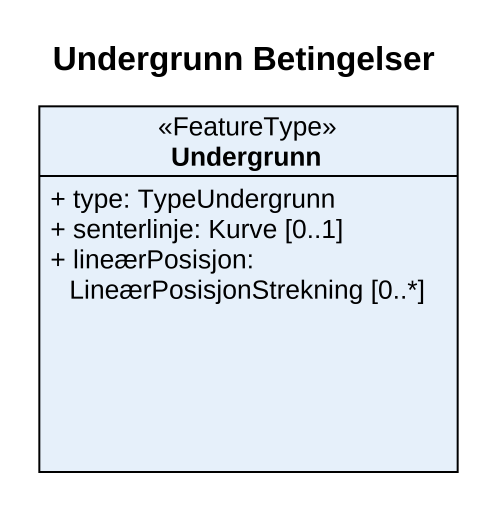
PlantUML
@startuml
title Undergrunn Betingelser
hide circle
hide empty members
skinparam classAttributeIconSize 0
class Undergrunn <<FeatureType>> {
  + type: TypeUndergrunn
  + senterlinje: Kurve [0..1]
  + lineærPosisjon: LineærPosisjonStrekning [0..*]
}
@enduml
